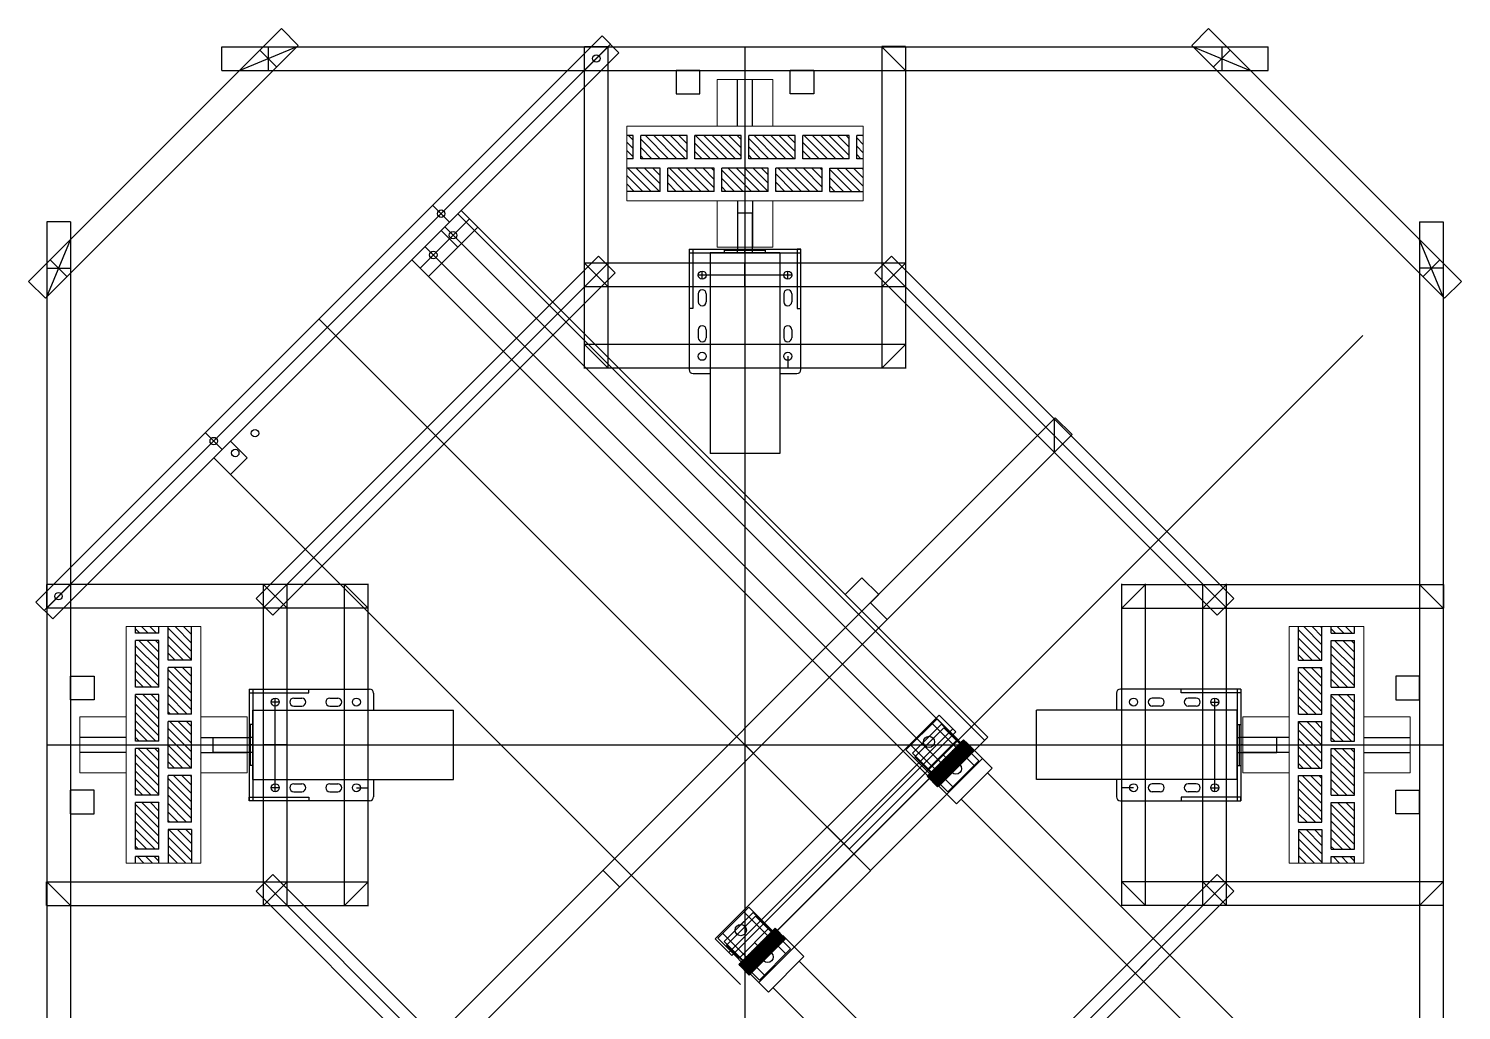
# Model space of a CAD drawing. Header units: millimetres. Extents: x -15418 to 43885, y -27590 to 23052.
# Drawn here: x 18628 to 19398, y -4693 to -4165 of the extents above; entities that cross this region are included whole.
import ezdxf

# ---------------------------------------------------------------- set-up
doc = ezdxf.new("R2010")
doc.units = ezdxf.units.MM
doc.header["$LTSCALE"] = 0.5
doc.layers.get('0').update_dxf_attribs({"lineweight": 5})
doc.layers.get('Defpoints').update_dxf_attribs({"color": 4})
for name, color, linetype in [('Layer1', 1, 'Continuous'), ('Layer2', 2, 'Continuous'), ('Layer3', 9, 'Continuous'), ('Layer4', 6, 'Continuous')]:
    doc.layers.add(name, color=color, linetype=linetype)
doc.layers.add('Layer9', color=3, linetype='Continuous', lineweight=5)
pattern_1 = [(315, (3252.1676, 18960.8965), (2.24506403, 2.24506403), [])]
pattern_2 = [(90, (12140.6547, -32294.5187), (-0.60325, 6e-17), [])]
pattern_3 = [(90, (12241.771, -32193.4024), (-0.60325, 6e-17), [])]

msp = doc.modelspace()

# ---------------------------------------------------------------- hatches: boundary and pattern name
at = {"layer": 'Layer2', "transparency": 33554661}
h = msp.add_hatch(dxfattribs=at)
h.set_pattern_fill('ANSI31', color=256, scale=0.19, angle=45)
h.set_pattern_definition(pattern_3)
h.paths.add_polyline_path([(19116.5934, -4572.4286), (19118.0077, -4571.0144), (19112.3508, -4565.3575), (19110.9366, -4566.7718)])
h.paths.add_polyline_path([(19130.4527, -4547.2556), (19129.0385, -4548.6698), (19134.6954, -4554.3267), (19136.1096, -4552.9125)])
h = msp.add_hatch(dxfattribs=at)
h.set_pattern_fill('ANSI31', color=256, scale=0.19, angle=45)
h.set_pattern_definition(pattern_3)
h.paths.add_polyline_path([(19114.9388, -4562.7695), (19112.3508, -4565.3575), (19118.0077, -4571.0144), (19120.5957, -4568.4264)])
h.paths.add_polyline_path([(19126.4505, -4551.2578), (19114.9388, -4562.7695), (19120.5957, -4568.4264), (19124.231, -4564.7911, -0.97367959), (19128.4721, -4560.55), (19132.1074, -4556.9147)])
h.paths.add_polyline_path([(19129.0385, -4548.6698), (19126.4505, -4551.2578), (19132.1074, -4556.9147), (19134.6954, -4554.3267)])
h = msp.add_hatch(dxfattribs=at)
h.set_pattern_fill('ANSI31', color=256, scale=0.19, angle=45)
h.set_pattern_definition(pattern_3)
h.paths.add_polyline_path([(19128.4721, -4560.55, 0.65857704), (19123.4081, -4562.7271, 0.19199018), (19124.231, -4564.7911)])
h = msp.add_hatch(dxfattribs=at)
h.set_pattern_fill('ANSI31', color=256, scale=0.19, angle=45)
h.set_pattern_definition(pattern_2)
h.paths.add_polyline_path([(19015.4772, -4673.5449), (19016.8914, -4672.1307), (19011.2345, -4666.4738), (19009.8203, -4667.888)])
h.paths.add_polyline_path([(19029.3365, -4648.3719), (19027.9223, -4649.7861), (19033.5791, -4655.4429), (19034.9933, -4654.0287)])
h = msp.add_hatch(dxfattribs=at)
h.set_pattern_fill('ANSI31', color=256, scale=0.19, angle=45)
h.set_pattern_definition(pattern_2)
h.paths.add_polyline_path([(19013.8225, -4663.8858), (19011.2345, -4666.4738), (19016.8914, -4672.1307), (19019.4794, -4669.5427)])
h.paths.add_polyline_path([(19025.3342, -4652.3741), (19013.8225, -4663.8858), (19019.4794, -4669.5427), (19023.1147, -4665.9074, -0.97367959), (19027.3558, -4661.6662), (19030.9911, -4658.031)])
h.paths.add_polyline_path([(19027.9223, -4649.7861), (19025.3342, -4652.3741), (19030.9911, -4658.031), (19033.5791, -4655.4429)])
h = msp.add_hatch(dxfattribs=at)
h.set_pattern_fill('ANSI31', color=256, scale=0.19, angle=45)
h.set_pattern_definition(pattern_2)
h.paths.add_polyline_path([(19027.3558, -4661.6662, 0.65857704), (19022.2918, -4663.8434, 0.19199018), (19023.1147, -4665.9074)])
at = {"layer": 'Layer3', "transparency": 33554661}
h = msp.add_hatch(dxfattribs=at)
h.set_pattern_fill('ANSI31', color=256, angle=270)
h.set_pattern_definition(pattern_1)
h.paths.add_polyline_path([(19058.6648, -4252.6438), (19076.6648, -4252.6438), (19076.6648, -4240.1438), (19058.6648, -4240.1438)])
h.paths.add_polyline_path([(19029.6648, -4252.6438), (19054.6648, -4252.6438), (19054.6648, -4240.1438), (19029.6648, -4240.1438)])
h.paths.add_polyline_path([(19044.1648, -4235.1438), (19069.1648, -4235.1438), (19069.1648, -4222.6438), (19044.1648, -4222.6438)])
h.paths.add_polyline_path([(19015.1648, -4235.1438), (19040.1648, -4235.1438), (19040.1648, -4222.6438), (19015.1648, -4222.6438)])
h.paths.add_polyline_path([(19000.6648, -4252.6438), (19025.6648, -4252.6438), (19025.6648, -4240.1438), (19000.6648, -4240.1438)])
h.paths.add_polyline_path([(18986.1648, -4235.1438), (19011.1648, -4235.1438), (19011.1648, -4222.6438), (18986.1648, -4222.6438)])
h.paths.add_polyline_path([(18971.6648, -4252.6438), (18996.6648, -4252.6438), (18996.6648, -4240.1438), (18971.6648, -4240.1438)])
h.paths.add_polyline_path([(18957.1648, -4235.1438), (18982.1648, -4235.1438), (18982.1648, -4222.6438), (18957.1648, -4222.6438)])
h.paths.add_polyline_path([(18949.6648, -4252.6438), (18967.6648, -4252.6438), (18967.6648, -4240.1438), (18949.6648, -4240.1438)])
h.paths.add_polyline_path([(18949.6648, -4235.1438), (18953.1648, -4235.1438), (18953.1648, -4222.6438), (18949.6648, -4222.6438)])
h.paths.add_polyline_path([(19073.1648, -4235.1438), (19076.6648, -4235.1438), (19076.6648, -4222.6438), (19073.1648, -4222.6438)])
h = msp.add_hatch(dxfattribs=at)
h.set_pattern_fill('ANSI31', color=256, angle=270)
h.set_pattern_definition(pattern_1)
h.paths.add_polyline_path([(18715.8648, -4595.4438), (18715.8648, -4613.4438), (18703.3648, -4613.4438), (18703.3648, -4595.4438)])
h.paths.add_polyline_path([(18715.8648, -4566.4438), (18715.8648, -4591.4438), (18703.3648, -4591.4438), (18703.3648, -4566.4438)])
h.paths.add_polyline_path([(18698.3648, -4580.9438), (18698.3648, -4605.9438), (18685.8648, -4605.9438), (18685.8648, -4580.9438)])
h.paths.add_polyline_path([(18698.3648, -4551.9438), (18698.3648, -4576.9438), (18685.8648, -4576.9438), (18685.8648, -4551.9438)])
h.paths.add_polyline_path([(18715.8648, -4537.4438), (18715.8648, -4562.4438), (18703.3648, -4562.4438), (18703.3648, -4537.4438)])
h.paths.add_polyline_path([(18698.3648, -4522.9438), (18698.3648, -4547.9438), (18685.8648, -4547.9438), (18685.8648, -4522.9438)])
h.paths.add_polyline_path([(18715.8648, -4508.4438), (18715.8648, -4533.4438), (18703.3648, -4533.4438), (18703.3648, -4508.4438)])
h.paths.add_polyline_path([(18698.3648, -4493.9438), (18698.3648, -4518.9438), (18685.8648, -4518.9438), (18685.8648, -4493.9438)])
h.paths.add_polyline_path([(18715.8648, -4486.4438), (18715.8648, -4504.4438), (18703.3648, -4504.4438), (18703.3648, -4486.4438)])
h.paths.add_polyline_path([(18698.3648, -4486.4438), (18698.3648, -4489.9438), (18685.8648, -4489.9438), (18685.8648, -4486.4438)])
h.paths.add_polyline_path([(18698.3648, -4609.9438), (18698.3648, -4613.4438), (18685.8648, -4613.4438), (18685.8648, -4609.9438)])
h = msp.add_hatch(dxfattribs=at)
h.set_pattern_fill('ANSI31', color=256, angle=270)
h.set_pattern_definition(pattern_1)
h.paths.add_polyline_path([(19310.4648, -4595.4438), (19310.4648, -4613.4438), (19322.9648, -4613.4438), (19322.9648, -4595.4438)])
h.paths.add_polyline_path([(19310.4648, -4566.4438), (19310.4648, -4591.4438), (19322.9648, -4591.4438), (19322.9648, -4566.4438)])
h.paths.add_polyline_path([(19327.9648, -4580.9438), (19327.9648, -4605.9438), (19340.4648, -4605.9438), (19340.4648, -4580.9438)])
h.paths.add_polyline_path([(19327.9648, -4551.9438), (19327.9648, -4576.9438), (19340.4648, -4576.9438), (19340.4648, -4551.9438)])
h.paths.add_polyline_path([(19310.4648, -4537.4438), (19310.4648, -4562.4438), (19322.9648, -4562.4438), (19322.9648, -4537.4438)])
h.paths.add_polyline_path([(19327.9648, -4522.9438), (19327.9648, -4547.9438), (19340.4648, -4547.9438), (19340.4648, -4522.9438)])
h.paths.add_polyline_path([(19310.4648, -4508.4438), (19310.4648, -4533.4438), (19322.9648, -4533.4438), (19322.9648, -4508.4438)])
h.paths.add_polyline_path([(19327.9648, -4493.9438), (19327.9648, -4518.9438), (19340.4648, -4518.9438), (19340.4648, -4493.9438)])
h.paths.add_polyline_path([(19310.4648, -4486.4438), (19310.4648, -4504.4438), (19322.9648, -4504.4438), (19322.9648, -4486.4438)])
h.paths.add_polyline_path([(19327.9648, -4486.4438), (19327.9648, -4489.9438), (19340.4648, -4489.9438), (19340.4648, -4486.4438)])
h.paths.add_polyline_path([(19327.9648, -4609.9438), (19327.9648, -4613.4438), (19340.4648, -4613.4438), (19340.4648, -4609.9438)])

# ---------------------------------------------------------------- linework, layer by layer
at = {"transparency": 33554661}
for p, q in [((19028.1648, -4192.6438), (18998.1648, -4192.6438)), ((18998.1648, -4217.6438), (18998.1648, -4192.6438)), ((19028.1648, -4217.6438), (19028.1648, -4192.6438)), ((18949.6648, -4217.6438), (19076.6648, -4217.6438)), ((18949.6648, -4257.6438), (18949.6648, -4217.6438)), ((19076.6648, -4217.6438), (19076.6648, -4257.6438)), ((19076.6648, -4257.6438), (18949.6648, -4257.6438)), ((18998.1648, -4257.6438), (18998.1648, -4282.6438)), ((19013.1648, -4257.6438), (19013.1648, -4282.6438)), ((19028.1648, -4257.6438), (19028.1648, -4282.6438)), ((18998.1648, -4282.6438), (19028.1648, -4282.6438)), ((18680.8648, -4486.4438), (18680.8648, -4613.4438)), ((18720.8648, -4486.4438), (18680.8648, -4486.4438)), ((18720.8648, -4613.4438), (18720.8648, -4486.4438)), ((19305.4648, -4613.4438), (19305.4648, -4486.4438)), ((19305.4648, -4486.4438), (19345.4648, -4486.4438)), ((19345.4648, -4486.4438), (19345.4648, -4613.4438)), ((18655.8648, -4564.9438), (18655.8648, -4534.9438)), ((18680.8648, -4534.9438), (18655.8648, -4534.9438)), ((18720.8648, -4534.9438), (18745.8648, -4534.9438)), ((18745.8648, -4534.9438), (18745.8648, -4564.9438)), ((19280.4648, -4534.9438), (19280.4648, -4564.9438)), ((19305.4648, -4534.9438), (19280.4648, -4534.9438)), ((19345.4648, -4534.9438), (19370.4648, -4534.9438)), ((19370.4648, -4564.9438), (19370.4648, -4534.9438)), ((18720.8648, -4549.9438), (18745.8648, -4549.9438)), ((19305.4648, -4549.9438), (19280.4648, -4549.9438)), ((18680.8648, -4564.9438), (18655.8648, -4564.9438)), ((18720.8648, -4564.9438), (18745.8648, -4564.9438)), ((19305.4648, -4564.9438), (19280.4648, -4564.9438)), ((19345.4648, -4564.9438), (19370.4648, -4564.9438)), ((18680.8648, -4613.4438), (18720.8648, -4613.4438)), ((19345.4648, -4613.4438), (19305.4648, -4613.4438))]:
    msp.add_line(p, q, dxfattribs=at)
at = {"layer": 'Defpoints', "transparency": 33554661}
for p, q in [((18983.1648, -4283.6438), (18983.1648, -4348.3538)), ((18983.1648, -4283.6438), (19043.1648, -4283.6438)), ((18983.1648, -4283.6438), (18985.1648, -4283.6438)), ((18985.1648, -4283.6438), (18985.1648, -4315.6438)), ((19002.1648, -4285.6438), (19002.1648, -4283.6438)), ((19013.1648, -4282.6438), (19013.1648, -4283.6438)), ((19024.1648, -4285.6438), (19024.1648, -4283.6438)), ((19043.1648, -4283.6438), (19041.1648, -4283.6438)), ((19041.1648, -4283.6438), (19041.1648, -4315.6438)), ((19043.1648, -4348.3538), (19043.1648, -4283.6438)), ((18983.1648, -4285.6438), (19043.1648, -4285.6438)), ((18988.0148, -4307.6438), (18988.0148, -4311.9438)), ((18992.3148, -4307.6438), (18992.3148, -4311.9438)), ((19034.0148, -4307.6438), (19034.0148, -4311.9438)), ((19038.3148, -4307.6438), (19038.3148, -4311.9438)), ((18985.1648, -4315.6438), (18983.1648, -4315.6438)), ((19041.1648, -4315.6438), (19043.1648, -4315.6438)), ((18988.0148, -4326.9438), (18988.0148, -4331.2438)), ((18992.3148, -4326.9438), (18992.3148, -4331.2438)), ((19034.0148, -4326.9438), (19034.0148, -4331.2438)), ((19038.3148, -4326.9438), (19038.3148, -4331.2438)), ((18985.3148, -4350.5038), (18994.5148, -4350.5038)), ((19031.8148, -4350.5038), (19041.0148, -4350.5038)), ((18746.8648, -4519.9438), (18811.5748, -4519.9438)), ((18746.8648, -4519.9438), (18746.8648, -4579.9438)), ((18746.8648, -4519.9438), (18746.8648, -4521.9438)), ((18746.8648, -4521.9438), (18778.8648, -4521.9438)), ((18748.8648, -4519.9438), (18748.8648, -4579.9438)), ((18778.8648, -4521.9438), (18778.8648, -4519.9438)), ((18813.7248, -4522.0938), (18813.7248, -4531.2938)), ((19212.6048, -4522.0938), (19212.6048, -4531.2938)), ((19279.4648, -4519.9438), (19214.7548, -4519.9438)), ((19247.4648, -4521.9438), (19247.4648, -4519.9438)), ((19279.4648, -4521.9438), (19247.4648, -4521.9438)), ((19277.4648, -4519.9438), (19277.4648, -4579.9438)), ((19279.4648, -4519.9438), (19279.4648, -4579.9438)), ((19279.4648, -4519.9438), (19279.4648, -4521.9438)), ((18770.8648, -4524.7938), (18775.1648, -4524.7938)), ((18770.8648, -4529.0938), (18775.1648, -4529.0938)), ((18790.1648, -4524.7938), (18794.4648, -4524.7938)), ((18790.1648, -4529.0938), (18794.4648, -4529.0938)), ((19236.1648, -4524.7938), (19231.8648, -4524.7938)), ((19236.1648, -4529.0938), (19231.8648, -4529.0938)), ((19255.4648, -4524.7938), (19251.1648, -4524.7938)), ((19255.4648, -4529.0938), (19251.1648, -4529.0938)), ((18748.8648, -4538.9438), (18746.8648, -4538.9438)), ((19277.4648, -4538.9438), (19279.4648, -4538.9438)), ((18745.8648, -4549.9438), (18746.8648, -4549.9438)), ((19280.4648, -4549.9438), (19279.4648, -4549.9438)), ((18748.8648, -4560.9438), (18746.8648, -4560.9438)), ((19277.4648, -4560.9438), (19279.4648, -4560.9438)), ((18813.7248, -4568.5938), (18813.7248, -4577.7938)), ((19212.6048, -4568.5938), (19212.6048, -4577.7938)), ((18770.8648, -4570.7938), (18775.1648, -4570.7938)), ((18770.8648, -4575.0938), (18775.1648, -4575.0938)), ((18790.1648, -4570.7938), (18794.4648, -4570.7938)), ((18790.1648, -4575.0938), (18794.4648, -4575.0938)), ((19236.1648, -4570.7938), (19231.8648, -4570.7938)), ((19236.1648, -4575.0938), (19231.8648, -4575.0938)), ((19255.4648, -4570.7938), (19251.1648, -4570.7938)), ((19255.4648, -4575.0938), (19251.1648, -4575.0938)), ((18746.8648, -4579.9438), (18746.8648, -4577.9438)), ((18746.8648, -4577.9438), (18778.8648, -4577.9438)), ((18811.5748, -4579.9438), (18746.8648, -4579.9438)), ((18778.8648, -4577.9438), (18778.8648, -4579.9438)), ((19214.7548, -4579.9438), (19279.4648, -4579.9438)), ((19279.4648, -4577.9438), (19247.4648, -4577.9438)), ((19247.4648, -4577.9438), (19247.4648, -4579.9438)), ((19279.4648, -4579.9438), (19279.4648, -4577.9438))]:
    msp.add_line(p, q, dxfattribs=at)
for centre in [(18990.1648, -4297.6438), (19036.1648, -4297.6438), (18990.1648, -4341.2438), (19036.1648, -4341.2438), (18760.8648, -4526.9438), (18804.4648, -4526.9438), (19221.8648, -4526.9438), (19265.4648, -4526.9438), (18760.8648, -4572.9438), (18804.4648, -4572.9438), (19221.8648, -4572.9438), (19265.4648, -4572.9438)]:
    msp.add_circle(centre, 2.15, dxfattribs=at)
for centre, start, end in [((18990.1648, -4307.6438), 360, 180), ((19036.1648, -4307.6438), 360, 180), ((18990.1648, -4311.9438), 180, 360), ((19036.1648, -4311.9438), 180, 360), ((18990.1648, -4326.9438), 360, 180), ((18990.1648, -4331.2438), 180, 360), ((19036.1648, -4326.9438), 360, 180), ((19036.1648, -4331.2438), 180, 360), ((18985.3148, -4348.3538), 180, 270), ((19041.0148, -4348.3538), 270, 360), ((18811.5748, -4522.0938), 0, 90), ((19214.7548, -4522.0938), 90, 180), ((18770.8648, -4526.9438), 90, 270), ((18775.1648, -4526.9438), 270, 90), ((18790.1648, -4526.9438), 90, 270), ((18794.4648, -4526.9438), 270, 90), ((19231.8648, -4526.9438), 90, 270), ((19236.1648, -4526.9438), 270, 90), ((19251.1648, -4526.9438), 90, 270), ((19255.4648, -4526.9438), 270, 90), ((18770.8648, -4572.9438), 90, 270), ((18775.1648, -4572.9438), 270, 90), ((18790.1648, -4572.9438), 90, 270), ((18794.4648, -4572.9438), 270, 90), ((18811.5748, -4577.7938), 270, 0), ((19214.7548, -4577.7938), 180, 270), ((19231.8648, -4572.9438), 90, 270), ((19236.1648, -4572.9438), 270, 90), ((19251.1648, -4572.9438), 90, 270), ((19255.4648, -4572.9438), 270, 90)]:
    msp.add_arc(centre, 2.15, start, end, dxfattribs=at)
at = {"layer": 'Layer1', "transparency": 33554661}
for p, q in [((18628.4674, -4301.0109), (18764.2319, -4165.2464)), ((18764.2319, -4165.2464), (18773.2122, -4174.2267)), ((19262.0977, -4165.2464), (19253.1174, -4174.2267)), ((19397.8622, -4301.0109), (19262.0977, -4165.2464)), ((18773.2122, -4174.2267), (18637.4477, -4309.9912)), ((18732.1648, -4174.9438), (19294.1648, -4174.9438)), ((18732.1648, -4187.6438), (18732.1648, -4174.9438)), ((18772.4951, -4174.9438), (18741.8346, -4187.6438)), ((18761.6549, -4185.7839), (18752.6747, -4176.8037)), ((18757.1648, -4174.9438), (18757.1648, -4187.6438)), ((18757.1648, -4174.9438), (18757.1648, -4187.6438)), ((18926.9648, -4347.7688), (18926.9648, -4174.7688)), ((18926.9648, -4174.7688), (18939.6648, -4174.7688)), ((18939.6648, -4174.9438), (18926.9648, -4187.6438)), ((18939.6648, -4347.7688), (18939.6648, -4174.7688)), ((19013.1648, -4174.9438), (19013.1648, -4924.9438)), ((19086.6648, -4174.7688), (19086.6648, -4347.7688)), ((19099.3648, -4174.7688), (19086.6648, -4174.7688)), ((19086.6648, -4174.9438), (19099.3648, -4187.6438)), ((19099.3648, -4174.7688), (19099.3648, -4347.7688)), ((19253.1174, -4174.2267), (19388.8819, -4309.9912)), ((19253.8346, -4174.9438), (19284.4951, -4187.6438)), ((19264.6747, -4185.7839), (19273.6549, -4176.8037)), ((19269.1648, -4174.9438), (19269.1648, -4187.6438)), ((19294.1648, -4187.6438), (19294.1648, -4174.9438)), ((18732.1648, -4187.6438), (19294.1648, -4187.6438)), ((18976.2227, -4187.6438), (18976.2227, -4200.3438)), ((18988.9227, -4187.6438), (18976.2227, -4187.6438)), ((18988.9227, -4200.3438), (18988.9227, -4187.6438)), ((19037.4069, -4200.3438), (19037.4069, -4187.6438)), ((19050.1069, -4187.6438), (19037.4069, -4187.6438)), ((19050.1069, -4187.6438), (19050.1069, -4200.3438)), ((18976.2227, -4200.3438), (18988.9227, -4200.3438)), ((19050.1069, -4200.3438), (19037.4069, -4200.3438)), ((18854.4636, -4269.1253), (18845.4834, -4260.145)), ((18638.1648, -4268.9438), (18638.1648, -4830.9438)), ((18650.8648, -4268.9438), (18638.1648, -4268.9438)), ((18650.8648, -4268.9438), (18650.8648, -4830.9438)), ((18860.7215, -4262.8674), (18834.205, -4289.3839)), ((18865.2116, -4267.3575), (18838.6951, -4293.874)), ((18849.9735, -4273.6154), (18858.9537, -4264.6351)), ((18858.9537, -4264.6351), (18867.934, -4273.6154)), ((19141.7965, -4547.4778), (18858.9537, -4264.6351)), ((19143.5642, -4545.7101), (18860.7215, -4262.8674)), ((19017.1648, -4264.3438), (19009.1648, -4264.3438)), ((19009.1648, -4264.3438), (19009.1648, -4284.3438)), ((19017.1648, -4284.3438), (19017.1648, -4264.3438)), ((19375.4648, -4268.9438), (19375.4648, -4830.9438)), ((19375.4648, -4268.9438), (19388.1648, -4268.9438)), ((19388.1648, -4268.9438), (19388.1648, -4830.9438)), ((18869.7018, -4271.8476), (18843.1853, -4298.3641)), ((18858.9537, -4282.5956), (18849.9735, -4273.6154)), ((18851.8827, -4271.7062), (19134.7254, -4554.5489)), ((18867.934, -4273.6154), (18858.9537, -4282.5956)), ((18638.1648, -4309.274), (18650.8648, -4278.6135)), ((18841.2761, -4282.3128), (19124.1188, -4565.1555)), ((19002.1648, -4285.6438), (19002.1648, -4284.3438)), ((19024.1648, -4284.3438), (19002.1648, -4284.3438)), ((19009.1648, -4285.6438), (19009.1648, -4284.3438)), ((19013.1648, -4285.6438), (19013.1648, -4284.3438)), ((19017.1648, -4285.6438), (19017.1648, -4284.3438)), ((19024.1648, -4285.6438), (19024.1648, -4284.3438)), ((19388.1648, -4309.274), (19375.4648, -4278.6135)), ((18649.0049, -4298.4339), (18640.0247, -4289.4537)), ((18934.5236, -4287.4548), (18750.6758, -4471.3025)), ((18755.1659, -4475.7927), (18939.0137, -4291.9449)), ((18834.205, -4289.3839), (19117.0477, -4572.2266)), ((19099.6648, -4291.2938), (18926.6648, -4291.2938)), ((18939.6648, -4303.9938), (18926.9648, -4291.2938)), ((18943.5038, -4296.435), (18934.5236, -4287.4548)), ((19031.8148, -4285.6438), (18994.5148, -4285.6438)), ((18994.5148, -4285.6438), (18994.5148, -4393.4438)), ((19013.1648, -4303.9938), (19013.1648, -4291.2938)), ((19031.8148, -4285.6438), (19031.8148, -4393.4438)), ((19091.8061, -4287.4548), (19082.8258, -4296.435)), ((19099.3648, -4291.2938), (19086.6648, -4303.9938)), ((19087.3159, -4291.9449), (19271.1637, -4475.7927)), ((19275.6538, -4471.3025), (19091.8061, -4287.4548)), ((19377.3247, -4298.4339), (19386.3049, -4289.4537)), ((18638.1648, -4293.9438), (18650.8648, -4293.9438)), ((18638.1648, -4293.9438), (18650.8648, -4293.9438)), ((18759.6561, -4480.2828), (18943.5038, -4296.435)), ((18760.8648, -4470.0938), (18933.3148, -4297.6438)), ((18992.3148, -4297.6438), (18988.0148, -4297.6438)), ((18990.1648, -4299.7938), (18990.1648, -4295.4938)), ((19036.1648, -4297.6438), (18990.1648, -4297.6438)), ((19038.3148, -4297.6438), (19034.0148, -4297.6438)), ((19036.1648, -4299.7938), (19036.1648, -4295.4938)), ((19082.8258, -4296.435), (19266.6736, -4480.2828)), ((19093.0148, -4297.6438), (19265.4648, -4470.0938)), ((19388.1648, -4293.9438), (19375.4648, -4293.9438)), ((18637.4477, -4309.9912), (18628.4674, -4301.0109)), ((19099.6648, -4303.9938), (18926.6648, -4303.9938)), ((19388.8819, -4309.9912), (19397.8622, -4301.0109)), ((19069.1141, -4605.8931), (19344.8858, -4330.1214)), ((19099.6648, -4334.8938), (18926.6648, -4334.8938)), ((18926.9648, -4334.8938), (18939.6648, -4347.5938)), ((19099.3648, -4334.8938), (19086.6648, -4347.5938)), ((19099.6648, -4347.5938), (18926.6648, -4347.5938)), ((19179.7892, -4374.3285), (18837.5495, -4716.5682)), ((19179.2345, -4374.8832), (19179.2451, -4392.8544)), ((19188.7801, -4383.3194), (19179.7892, -4374.3285)), ((18732.3463, -4391.2426), (18723.366, -4382.2623)), ((19188.7801, -4383.3194), (18846.5404, -4725.5591)), ((18727.8561, -4395.7327), (18736.8364, -4386.7525)), ((18736.8364, -4386.7525), (18745.8167, -4395.7327)), ((18736.8364, -4404.713), (18727.8561, -4395.7327)), ((19010.6989, -4678.5754), (18727.8561, -4395.7327)), ((18745.8167, -4395.7327), (18736.8364, -4404.713)), ((19031.8148, -4393.4438), (18994.5148, -4393.4438)), ((19067.0057, -4469.1515), (19075.9859, -4460.1713)), ((19075.9859, -4460.1713), (19084.9662, -4469.1515)), ((18810.9898, -4463.7438), (18637.9898, -4463.7438)), ((18637.9898, -4463.7438), (18637.9898, -4476.4438)), ((18638.1648, -4476.4438), (18650.8648, -4463.7438)), ((18754.5148, -4636.4438), (18754.5148, -4463.4438)), ((18767.2148, -4476.4438), (18754.5148, -4463.7438)), ((18767.2148, -4636.4438), (18767.2148, -4463.4438)), ((18798.1148, -4636.4438), (18798.1148, -4463.4438)), ((18798.1148, -4463.7438), (18810.8148, -4476.4438)), ((18810.8148, -4636.4438), (18810.8148, -4463.4438)), ((19075.9859, -4478.1318), (19067.0057, -4469.1515)), ((19084.9662, -4469.1515), (19075.9859, -4478.1318)), ((19215.3398, -4463.7438), (19388.3398, -4463.7438)), ((19215.5148, -4636.4438), (19215.5148, -4463.4438)), ((19228.2148, -4463.7438), (19215.5148, -4476.4438)), ((19228.2148, -4636.4438), (19228.2148, -4463.4438)), ((19259.1148, -4636.4438), (19259.1148, -4463.4438)), ((19259.1148, -4476.4438), (19271.8148, -4463.7438)), ((19271.8148, -4636.4438), (19271.8148, -4463.4438)), ((19388.1648, -4476.4438), (19375.4648, -4463.7438)), ((19388.3398, -4463.7438), (19388.3398, -4476.4438)), ((18810.9898, -4476.4438), (18637.9898, -4476.4438)), ((18750.6758, -4471.3025), (18759.6561, -4480.2828)), ((19080.4761, -4473.6417), (19089.4669, -4482.6325)), ((19215.3398, -4476.4438), (19388.3398, -4476.4438)), ((19266.6736, -4480.2828), (19275.6538, -4471.3025)), ((18650.8648, -4513.0017), (18663.5648, -4513.0017)), ((18650.8648, -4525.7017), (18650.8648, -4513.0017)), ((18663.5648, -4513.0017), (18663.5648, -4525.7017)), ((19375.4648, -4513.0017), (19362.7648, -4513.0017)), ((19362.7648, -4513.0017), (19362.7648, -4525.7017)), ((19375.4648, -4525.7017), (19375.4648, -4513.0017)), ((18663.5648, -4525.7017), (18650.8648, -4525.7017)), ((18748.8648, -4568.5938), (18748.8648, -4531.2938)), ((18748.8648, -4531.2938), (18856.6648, -4531.2938)), ((18763.0148, -4526.9438), (18758.7148, -4526.9438)), ((18760.8648, -4529.0938), (18760.8648, -4524.7938)), ((18760.8648, -4572.9438), (18760.8648, -4526.9438)), ((18856.6648, -4568.5938), (18856.6648, -4531.2938)), ((19277.4648, -4531.2938), (19169.6648, -4531.2938)), ((19169.6648, -4568.5938), (19169.6648, -4531.2938)), ((19263.3148, -4526.9438), (19267.6148, -4526.9438)), ((19265.4648, -4529.0938), (19265.4648, -4524.7938)), ((19265.4648, -4572.9438), (19265.4648, -4526.9438)), ((19277.4648, -4568.5938), (19277.4648, -4531.2938)), ((19362.7648, -4525.7017), (19375.4648, -4525.7017)), ((18748.8648, -4538.9438), (18747.5648, -4538.9438)), ((18747.5648, -4560.9438), (18747.5648, -4538.9438)), ((18997.1448, -4654.1319), (19117.3529, -4533.9238)), ((19116.2965, -4535.9278), (19099.6087, -4552.6155)), ((19136.2086, -4561.0159), (19113.7084, -4538.5158)), ((19138.7966, -4558.4279), (19116.2965, -4535.9278)), ((19117.3529, -4533.9238), (19126.3332, -4542.904)), ((19277.4648, -4538.9438), (19278.7648, -4538.9438)), ((19278.7648, -4560.9438), (19278.7648, -4538.9438)), ((18727.5648, -4553.9438), (18727.5648, -4545.9438)), ((18727.5648, -4545.9438), (18747.5648, -4545.9438)), ((18748.8648, -4545.9438), (18747.5648, -4545.9438)), ((19126.3332, -4542.904), (19006.125, -4663.1122)), ((19008.6694, -4545.4484), (19017.6602, -4554.4392)), ((19117.0477, -4572.2266), (19143.5642, -4545.7101)), ((19277.4648, -4545.9438), (19278.7648, -4545.9438)), ((19298.7648, -4545.9438), (19278.7648, -4545.9438)), ((19298.7648, -4553.9438), (19298.7648, -4545.9438)), ((18638.1648, -4549.9438), (19388.1648, -4549.9438)), ((18747.5648, -4553.9438), (18727.5648, -4553.9438)), ((18748.8648, -4549.9438), (18747.5648, -4549.9438)), ((18748.8648, -4553.9438), (18747.5648, -4553.9438)), ((18767.2148, -4549.9438), (18754.5148, -4549.9438)), ((19011.5556, -4668.5427), (19131.7638, -4548.3346)), ((19099.6087, -4552.6155), (19122.1089, -4575.1156)), ((19102.1967, -4550.0275), (19124.6969, -4572.5276)), ((19110.9366, -4566.7718), (19130.4527, -4547.2556)), ((19116.5934, -4572.4286), (19136.1096, -4552.9125)), ((19136.1096, -4552.9125), (19130.4527, -4547.2556)), ((19131.7638, -4548.3346), (19140.744, -4557.3149)), ((19259.1148, -4549.9438), (19271.8148, -4549.9438)), ((19277.4648, -4549.9438), (19278.7648, -4549.9438)), ((19277.4648, -4553.9438), (19278.7648, -4553.9438)), ((19278.7648, -4553.9438), (19298.7648, -4553.9438)), ((18748.8648, -4560.9438), (18747.5648, -4560.9438)), ((19140.744, -4557.3149), (19020.5359, -4677.523)), ((19021.1016, -4658.9968), (19122.2178, -4557.8805)), ((19119.3894, -4555.0521), (19125.0463, -4560.709)), ((19122.1089, -4575.1156), (19138.7966, -4558.4279)), ((19277.4648, -4560.9438), (19278.7648, -4560.9438)), ((18748.8648, -4568.5938), (18856.6648, -4568.5938)), ((19110.9366, -4566.7718), (19116.5934, -4572.4286)), ((19277.4648, -4568.5938), (19169.6648, -4568.5938)), ((18663.5648, -4574.1859), (18650.8648, -4574.1859)), ((18650.8648, -4586.8859), (18650.8648, -4574.1859)), ((18663.5648, -4586.8859), (18663.5648, -4574.1859)), ((18763.0148, -4572.9438), (18758.7148, -4572.9438)), ((18760.8648, -4575.0938), (18760.8648, -4570.7938)), ((19263.3148, -4572.9438), (19267.6148, -4572.9438)), ((19265.4648, -4575.0938), (19265.4648, -4570.7938)), ((19362.7648, -4586.8859), (19362.7648, -4574.1859)), ((19362.7648, -4574.1859), (19375.4648, -4574.1859)), ((19375.4648, -4586.8859), (19375.4648, -4574.1859)), ((18650.8648, -4586.8859), (18663.5648, -4586.8859)), ((19375.4648, -4586.8859), (19362.7648, -4586.8859)), ((19057.2489, -4594.0278), (19080.6399, -4617.4189)), ((18637.9898, -4623.4438), (18810.9898, -4623.4438)), ((18637.9898, -4636.1438), (18637.9898, -4623.4438)), ((18638.1648, -4623.4438), (18650.8648, -4636.1438)), ((18750.6758, -4628.585), (18759.6561, -4619.6048)), ((18754.5148, -4636.1438), (18767.2148, -4623.4438)), ((18759.6561, -4619.6048), (18943.5038, -4803.4525)), ((18798.1148, -4636.1438), (18810.8148, -4623.4438)), ((18936.8627, -4617.2551), (18945.8536, -4626.2459)), ((19082.8258, -4803.4525), (19266.6736, -4619.6048)), ((19388.3398, -4623.4438), (19215.3398, -4623.4438)), ((19228.2148, -4636.1438), (19215.5148, -4623.4438)), ((19271.8148, -4636.1438), (19259.1148, -4623.4438)), ((19266.6736, -4619.6048), (19275.6538, -4628.585)), ((19388.1648, -4623.4438), (19375.4648, -4636.1438)), ((19388.3398, -4636.1438), (19388.3398, -4623.4438)), ((18934.5236, -4812.4328), (18750.6758, -4628.585)), ((18755.1659, -4624.0949), (18939.0137, -4807.9427)), ((19087.3159, -4807.9427), (19271.1637, -4624.0949)), ((19275.6538, -4628.585), (19091.8061, -4812.4328)), ((19093.0148, -4802.2438), (19265.4648, -4629.7938)), ((18637.9898, -4636.1438), (18810.9898, -4636.1438)), ((19015.1802, -4637.044), (18998.4925, -4653.7317)), ((19037.6803, -4659.5442), (19015.1802, -4637.044)), ((19388.3398, -4636.1438), (19215.3398, -4636.1438)), ((19035.0923, -4662.1322), (19012.5922, -4639.632)), ((19006.125, -4663.1122), (18997.1448, -4654.1319)), ((18998.4925, -4653.7317), (19020.9926, -4676.2319)), ((19001.0805, -4651.1437), (19023.5806, -4673.6439)), ((19009.8203, -4667.888), (19029.3365, -4648.3719)), ((19015.4772, -4673.5449), (19034.9933, -4654.0287)), ((19034.9933, -4654.0287), (19029.3365, -4648.3719)), ((19018.2731, -4656.1684), (19023.93, -4661.8252)), ((19020.9926, -4676.2319), (19037.6803, -4659.5442)), ((19009.8203, -4667.888), (19015.4772, -4673.5449)), ((19020.5359, -4677.523), (19011.5556, -4668.5427))]:
    msp.add_line(p, q, dxfattribs=at)
for centre in [(18849.9735, -4264.6351), (18856.3728, -4276.1963), (18845.7662, -4286.8029), (18727.8561, -4386.7525), (18750.0239, -4382.5452), (18739.4173, -4393.1518)]:
    msp.add_circle(centre, 2, dxfattribs=at)
at = {"layer": 'Layer2', "transparency": 33554661}
for p, q in [((19009.1648, -4217.6438), (19009.1648, -4192.6438)), ((19017.1648, -4217.6438), (19017.1648, -4192.6438)), ((19009.1648, -4257.6438), (19009.1648, -4282.6438)), ((19017.1648, -4257.6438), (19017.1648, -4282.6438)), ((18784.4247, -4321.2037), (19071.6597, -4608.4387)), ((18680.8648, -4545.9438), (18655.8648, -4545.9438)), ((18720.8648, -4545.9438), (18745.8648, -4545.9438)), ((19305.4648, -4545.9438), (19280.4648, -4545.9438)), ((19345.4648, -4545.9438), (19370.4648, -4545.9438)), ((18680.8648, -4553.9438), (18655.8648, -4553.9438)), ((18720.8648, -4553.9438), (18745.8648, -4553.9438)), ((19111.6112, -4562.8303), (19127.1676, -4547.2739)), ((19112.9165, -4564.7919), (19128.4728, -4549.2355)), ((19115.7449, -4567.6203), (19131.3013, -4552.0639)), ((19117.2681, -4568.4871), (19132.8244, -4552.9308)), ((19117.2681, -4568.4871), (19132.8244, -4552.9308)), ((19132.8244, -4552.9308), (19117.2681, -4568.4871)), ((19305.4648, -4553.9438), (19280.4648, -4553.9438)), ((19345.4648, -4553.9438), (19370.4648, -4553.9438)), ((19118.5733, -4570.4487), (19134.1297, -4554.8924)), ((19118.5733, -4570.4487), (19134.1297, -4554.8924)), ((19134.1297, -4554.8924), (19118.5733, -4570.4487)), ((19010.495, -4663.9466), (19026.0513, -4648.3902)), ((19011.8002, -4665.9081), (19027.3566, -4650.3518)), ((19014.6286, -4668.7366), (19030.185, -4653.1802)), ((19016.1518, -4669.6034), (19031.7082, -4654.0471)), ((19016.1518, -4669.6034), (19031.7082, -4654.0471)), ((19031.7082, -4654.0471), (19016.1518, -4669.6034)), ((19017.4571, -4671.565), (19033.0134, -4656.0086)), ((19017.4571, -4671.565), (19033.0134, -4656.0086)), ((19033.0134, -4656.0086), (19017.4571, -4671.565))]:
    msp.add_line(p, q, dxfattribs=at)
for centre in [(19111.9972, -4548.3163), (19126.4081, -4562.7271), (19010.881, -4649.4325), (19025.2918, -4663.8434)]:
    msp.add_circle(centre, 3, dxfattribs=at)
at = {"layer": 'Layer3', "transparency": 33554661}
for p, q in [((18953.1648, -4222.6438), (18949.6648, -4222.6438)), ((18953.1648, -4235.1438), (18953.1648, -4222.6438)), ((18957.1648, -4235.1438), (18957.1648, -4222.6438)), ((18982.1648, -4222.6438), (18957.1648, -4222.6438)), ((18982.1648, -4235.1438), (18982.1648, -4222.6438)), ((18986.1648, -4235.1438), (18986.1648, -4222.6438)), ((19011.1648, -4222.6438), (18986.1648, -4222.6438)), ((19011.1648, -4235.1438), (19011.1648, -4222.6438)), ((19015.1648, -4235.1438), (19015.1648, -4222.6438)), ((19040.1648, -4222.6438), (19015.1648, -4222.6438)), ((19040.1648, -4235.1438), (19040.1648, -4222.6438)), ((19044.1648, -4235.1438), (19044.1648, -4222.6438)), ((19069.1648, -4222.6438), (19044.1648, -4222.6438)), ((19069.1648, -4235.1438), (19069.1648, -4222.6438)), ((19073.1648, -4235.1438), (19073.1648, -4222.6438)), ((19076.6648, -4222.6438), (19073.1648, -4222.6438)), ((18953.1648, -4235.1438), (18949.6648, -4235.1438)), ((18982.1648, -4235.1438), (18957.1648, -4235.1438)), ((19011.1648, -4235.1438), (18986.1648, -4235.1438)), ((19040.1648, -4235.1438), (19015.1648, -4235.1438)), ((19069.1648, -4235.1438), (19044.1648, -4235.1438)), ((19076.6648, -4235.1438), (19073.1648, -4235.1438)), ((18967.6648, -4240.1438), (18949.6648, -4240.1438)), ((18967.6648, -4252.6438), (18967.6648, -4240.1438)), ((18971.6648, -4252.6438), (18971.6648, -4240.1438)), ((18996.6648, -4240.1438), (18971.6648, -4240.1438)), ((18996.6648, -4252.6438), (18996.6648, -4240.1438)), ((19000.6648, -4252.6438), (19000.6648, -4240.1438)), ((19025.6648, -4240.1438), (19000.6648, -4240.1438)), ((19025.6648, -4252.6438), (19025.6648, -4240.1438)), ((19029.6648, -4252.6438), (19029.6648, -4240.1438)), ((19054.6648, -4240.1438), (19029.6648, -4240.1438)), ((19054.6648, -4252.6438), (19054.6648, -4240.1438)), ((19058.6648, -4252.6438), (19058.6648, -4240.1438)), ((19058.6648, -4240.1438), (19076.6648, -4240.1438)), ((18967.6648, -4252.6438), (18949.6648, -4252.6438)), ((18996.6648, -4252.6438), (18971.6648, -4252.6438)), ((19025.6648, -4252.6438), (19000.6648, -4252.6438)), ((19054.6648, -4252.6438), (19029.6648, -4252.6438)), ((19058.6648, -4252.6438), (19076.6648, -4252.6438)), ((18685.8648, -4489.9438), (18685.8648, -4486.4438)), ((18698.3648, -4489.9438), (18685.8648, -4489.9438)), ((18698.3648, -4489.9438), (18698.3648, -4486.4438)), ((18703.3648, -4504.4438), (18703.3648, -4486.4438)), ((18715.8648, -4504.4438), (18715.8648, -4486.4438)), ((19310.4648, -4504.4438), (19310.4648, -4486.4438)), ((19322.9648, -4504.4438), (19322.9648, -4486.4438)), ((19327.9648, -4489.9438), (19327.9648, -4486.4438)), ((19327.9648, -4489.9438), (19340.4648, -4489.9438)), ((19340.4648, -4489.9438), (19340.4648, -4486.4438)), ((18698.3648, -4493.9438), (18685.8648, -4493.9438)), ((18685.8648, -4518.9438), (18685.8648, -4493.9438)), ((18698.3648, -4518.9438), (18698.3648, -4493.9438)), ((19327.9648, -4493.9438), (19340.4648, -4493.9438)), ((19327.9648, -4518.9438), (19327.9648, -4493.9438)), ((19340.4648, -4518.9438), (19340.4648, -4493.9438)), ((18715.8648, -4504.4438), (18703.3648, -4504.4438)), ((18715.8648, -4508.4438), (18703.3648, -4508.4438)), ((18703.3648, -4533.4438), (18703.3648, -4508.4438)), ((18715.8648, -4533.4438), (18715.8648, -4508.4438)), ((19310.4648, -4504.4438), (19322.9648, -4504.4438)), ((19310.4648, -4508.4438), (19322.9648, -4508.4438)), ((19310.4648, -4533.4438), (19310.4648, -4508.4438)), ((19322.9648, -4533.4438), (19322.9648, -4508.4438)), ((18698.3648, -4518.9438), (18685.8648, -4518.9438)), ((18698.3648, -4522.9438), (18685.8648, -4522.9438)), ((18685.8648, -4547.9438), (18685.8648, -4522.9438)), ((18698.3648, -4547.9438), (18698.3648, -4522.9438)), ((19327.9648, -4518.9438), (19340.4648, -4518.9438)), ((19327.9648, -4522.9438), (19340.4648, -4522.9438)), ((19327.9648, -4547.9438), (19327.9648, -4522.9438)), ((19340.4648, -4547.9438), (19340.4648, -4522.9438)), ((18715.8648, -4533.4438), (18703.3648, -4533.4438)), ((18715.8648, -4537.4438), (18703.3648, -4537.4438)), ((18703.3648, -4562.4438), (18703.3648, -4537.4438)), ((18715.8648, -4562.4438), (18715.8648, -4537.4438)), ((19310.4648, -4533.4438), (19322.9648, -4533.4438)), ((19310.4648, -4537.4438), (19322.9648, -4537.4438)), ((19310.4648, -4562.4438), (19310.4648, -4537.4438)), ((19322.9648, -4562.4438), (19322.9648, -4537.4438)), ((18698.3648, -4547.9438), (18685.8648, -4547.9438)), ((18698.3648, -4551.9438), (18685.8648, -4551.9438)), ((18685.8648, -4576.9438), (18685.8648, -4551.9438)), ((18698.3648, -4576.9438), (18698.3648, -4551.9438)), ((19327.9648, -4547.9438), (19340.4648, -4547.9438)), ((19327.9648, -4551.9438), (19340.4648, -4551.9438)), ((19327.9648, -4576.9438), (19327.9648, -4551.9438)), ((19340.4648, -4576.9438), (19340.4648, -4551.9438)), ((18715.8648, -4562.4438), (18703.3648, -4562.4438)), ((19310.4648, -4562.4438), (19322.9648, -4562.4438)), ((18715.8648, -4566.4438), (18703.3648, -4566.4438)), ((18703.3648, -4591.4438), (18703.3648, -4566.4438)), ((18715.8648, -4591.4438), (18715.8648, -4566.4438)), ((19310.4648, -4566.4438), (19322.9648, -4566.4438)), ((19310.4648, -4591.4438), (19310.4648, -4566.4438)), ((19322.9648, -4591.4438), (19322.9648, -4566.4438)), ((18698.3648, -4576.9438), (18685.8648, -4576.9438)), ((19327.9648, -4576.9438), (19340.4648, -4576.9438)), ((18698.3648, -4580.9438), (18685.8648, -4580.9438)), ((18685.8648, -4605.9438), (18685.8648, -4580.9438)), ((18698.3648, -4605.9438), (18698.3648, -4580.9438)), ((19327.9648, -4580.9438), (19340.4648, -4580.9438)), ((19327.9648, -4605.9438), (19327.9648, -4580.9438)), ((19340.4648, -4605.9438), (19340.4648, -4580.9438)), ((18715.8648, -4591.4438), (18703.3648, -4591.4438)), ((19310.4648, -4591.4438), (19322.9648, -4591.4438)), ((18715.8648, -4595.4438), (18703.3648, -4595.4438)), ((18703.3648, -4595.4438), (18703.3648, -4613.4438)), ((18715.8648, -4595.4438), (18715.8648, -4613.4438)), ((19310.4648, -4595.4438), (19322.9648, -4595.4438)), ((19310.4648, -4595.4438), (19310.4648, -4613.4438)), ((19322.9648, -4595.4438), (19322.9648, -4613.4438)), ((18698.3648, -4605.9438), (18685.8648, -4605.9438)), ((19327.9648, -4605.9438), (19340.4648, -4605.9438)), ((18698.3648, -4609.9438), (18685.8648, -4609.9438)), ((18685.8648, -4613.4438), (18685.8648, -4609.9438)), ((18698.3648, -4613.4438), (18698.3648, -4609.9438)), ((19327.9648, -4609.9438), (19340.4648, -4609.9438)), ((19327.9648, -4613.4438), (19327.9648, -4609.9438)), ((19340.4648, -4613.4438), (19340.4648, -4609.9438))]:
    msp.add_line(p, q, dxfattribs=at)
at = {"layer": 'Layer4', "transparency": 33554661}
for p, q in [((18632.3967, -4473.2316), (18936.4526, -4169.1757)), ((18936.4526, -4169.1757), (18945.4329, -4178.156)), ((18636.8869, -4477.7218), (18940.9428, -4173.6658)), ((18945.4329, -4178.156), (18641.377, -4482.2119)), ((18644.5148, -4470.0938), (18933.3148, -4181.2938)), ((19036.1648, -4341.2438), (19036.1648, -4347.5938)), ((18641.377, -4482.2119), (18632.3967, -4473.2316)), ((19004.5199, -4661.507), (19124.7281, -4541.2989)), ((18804.4648, -4572.9438), (18810.8148, -4572.9438)), ((19221.8648, -4572.9438), (19215.5148, -4572.9438))]:
    msp.add_line(p, q, dxfattribs=at)
for centre in [(18933.3148, -4181.2938), (18644.5148, -4470.0938)]:
    msp.add_circle(centre, 2, dxfattribs=at)
at = {"layer": 'Layer9', "transparency": 33554661}
for p, q in [((19103.1259, -4554.345), (19118.6823, -4538.7887)), ((19118.6823, -4538.7887), (19132.8244, -4552.9308)), ((19104.4312, -4556.3066), (19119.9876, -4540.7502)), ((19108.0757, -4549.3953), (19113.7325, -4543.7384)), ((19109.381, -4551.3568), (19115.0378, -4545.7)), ((19119.9876, -4540.7502), (19134.1297, -4554.8924)), ((19117.2681, -4568.4871), (19103.1259, -4554.345)), ((19115.5003, -4570.2549), (19134.5922, -4551.163)), ((19116.8056, -4572.2165), (19135.8975, -4553.1246)), ((19132.8244, -4552.9308), (19117.2681, -4568.4871)), ((19134.5922, -4551.163), (19145.9059, -4562.4767)), ((19118.5733, -4570.4487), (19104.4312, -4556.3066)), ((19134.1297, -4554.8924), (19118.5733, -4570.4487)), ((19145.9059, -4562.4767), (19126.814, -4581.5686)), ((19378.8976, -4800.4182), (19143.431, -4564.9516)), ((19126.814, -4581.5686), (19115.5003, -4570.2549)), ((19129.2889, -4579.0937), (19364.7555, -4814.5603)), ((19002.0097, -4655.4613), (19017.566, -4639.9049)), ((19003.3149, -4657.4228), (19018.8713, -4641.8665)), ((19006.9594, -4650.5115), (19012.6163, -4644.8547)), ((19008.2647, -4652.4731), (19013.9215, -4646.8162)), ((19017.566, -4639.9049), (19031.7082, -4654.0471)), ((19018.8713, -4641.8665), (19033.0134, -4656.0086)), ((19014.384, -4671.3712), (19033.4759, -4652.2793)), ((19015.6893, -4673.3327), (19034.7812, -4654.2409)), ((19031.7082, -4654.0471), (19016.1518, -4669.6034)), ((19033.4759, -4652.2793), (19044.7896, -4663.593)), ((19016.1518, -4669.6034), (19002.0097, -4655.4613)), ((19017.4571, -4671.565), (19003.3149, -4657.4228)), ((19033.0134, -4656.0086), (19017.4571, -4671.565)), ((19044.7896, -4663.593), (19025.6978, -4682.6849)), ((19277.7813, -4901.5344), (19042.3148, -4666.0679)), ((19025.6978, -4682.6849), (19014.384, -4671.3712)), ((19028.1726, -4680.21), (19263.6392, -4915.6766))]:
    msp.add_line(p, q, dxfattribs=at)

doc.saveas('drawing.dxf')
